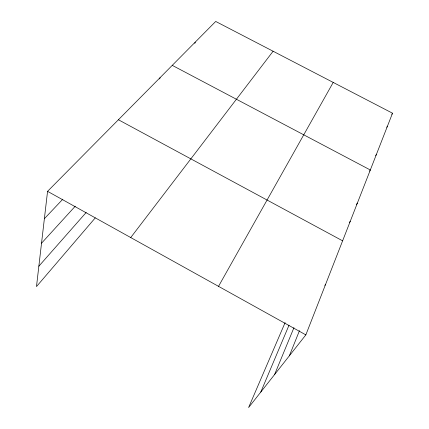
<?xml version="1.0" encoding="UTF-8"?>
<svg xmlns="http://www.w3.org/2000/svg" width="429" height="429" viewBox="0 0 429 429"><rect width="100%" height="100%" fill="white"/><g stroke="black" fill="none" stroke-linecap="round" stroke-linejoin="round"><path stroke-width="0.64" d="M285.108 322.624L248.595 407.55L305.845 334.872L392.519 113.202L215.707 21.45L47.56 191.334L36.481 286.588L95.276 217.873M159.701 78.963L160.038 77.692M194.863 43.383L195.243 42.122M289.334 355.834L299.474 330.673M274.576 374.571L293.951 327.681M260.784 392.074L289.017 325.214M218.527 286.341L333.215 82.427M391.806 114.302L392.519 113.202M386.727 127.268L387.451 126.164M375.654 155.566L376.378 154.478M369.578 171.08L370.318 169.986L172.254 65.353M356.242 204.724L357.378 203.078M349.479 222.41L350.246 221.316M324.828 285.36L325.622 284.293M130.732 237.553L273.107 51.233M38.851 266.205L86.165 212.489M41.527 243.216L75.279 206.177M44.38 218.683L62.832 199.185M118.404 119.755L342.615 240.83M47.56 191.334L305.845 334.872"/></g></svg>
